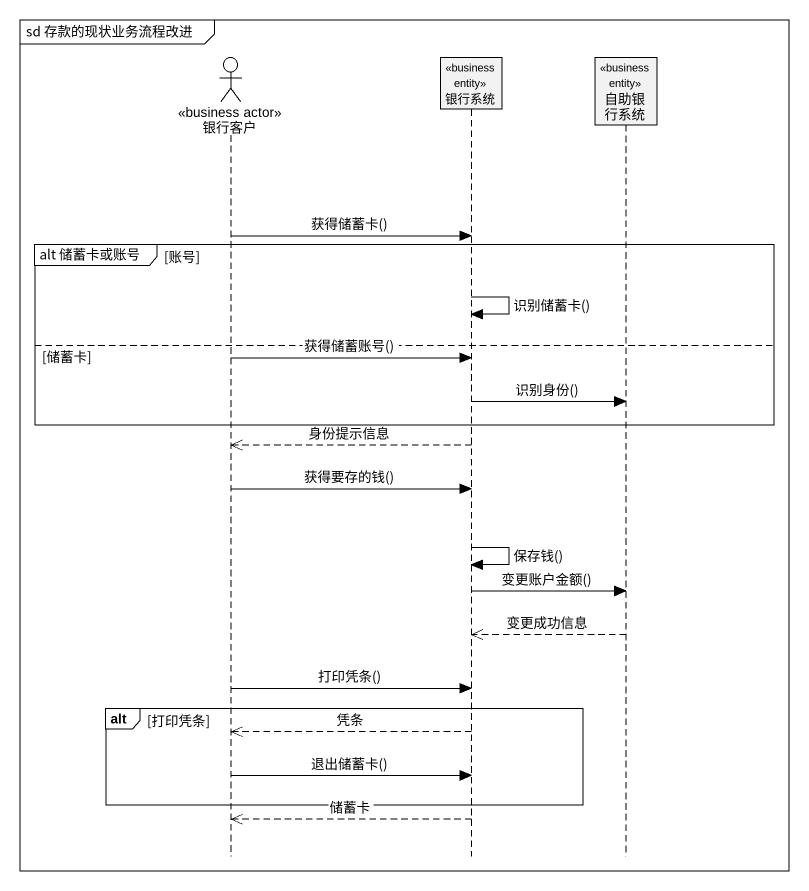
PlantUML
@startuml
mainframe sd 存款的现状业务流程改进
hide footbox
actor 银行客户 <<business actor>>
participant 银行系统 <<business entity>>
participant 自助银行系统 <<business entity>>

银行客户 -> 银行系统 : 获得储蓄卡()
group alt 储蓄卡或账号 [账号]
  银行系统 -> 银行系统 : 识别储蓄卡()
else 储蓄卡
  银行客户 -> 银行系统 : 获得储蓄账号()
  银行系统 -> 自助银行系统 : 识别身份()
end
银行系统 -->> 银行客户 : 身份提示信息
银行客户 -> 银行系统 : 获得要存的钱()
银行系统 -> 银行系统 : 保存钱()
银行系统 -> 自助银行系统 : 变更账户金额()
自助银行系统 -->> 银行系统 : 变更成功信息
银行客户 -> 银行系统 : 打印凭条()
alt 打印凭条
  银行系统 -->> 银行客户 : 凭条
  银行客户 -> 银行系统 : 退出储蓄卡()
end
银行系统 -->> 银行客户 : 储蓄卡
@enduml
